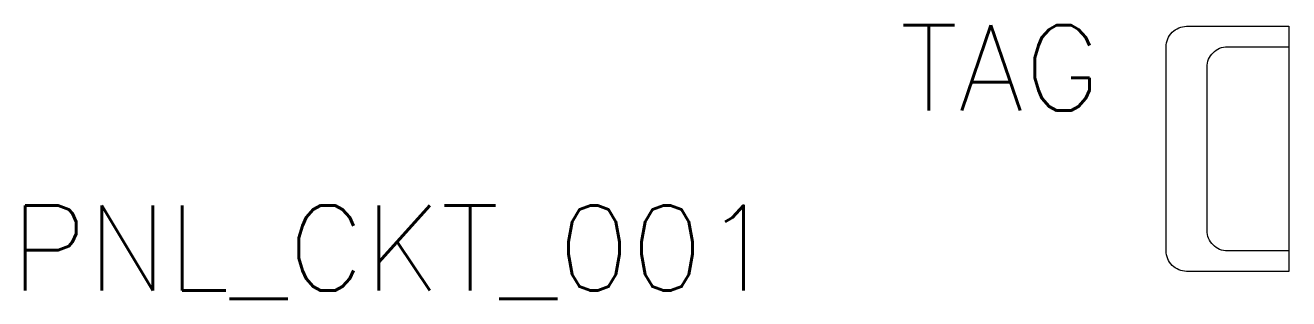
# Model space of a CAD drawing. Header units: inches. Extents: x -1.39 to 0, y -0.17 to 0.14.
import ezdxf
from ezdxf.enums import TextEntityAlignment as Align

# ---------------------------------------------------------------- set-up
doc = ezdxf.new("R2010")
doc.units = ezdxf.units.IN
doc.header["$LTSCALE"] = 0.5
doc.header["$MEASUREMENT"] = 0
doc.layers.get('0').update_dxf_attribs({"linetype": 'CONTINUOUS'})
doc.styles.get("Standard").update_dxf_attribs({"font": 'Simplex.shx'})

msp = doc.modelspace()

# ---------------------------------------------------------------- linework, layer by layer
for points in [[(-0.1125, 0.135), (0, 0.135), (0, -0.135), (-0.1125, -0.135, -0.414214), (-0.135, -0.1125), (-0.135, 0.1125, -0.414214)], [(-0.0675, 0.1125), (0, 0.1125), (0, -0.1125), (-0.0675, -0.1125, -0.414214), (-0.09, -0.09), (-0.09, 0.09, -0.414214)]]:
    msp.add_lwpolyline(points, format="xyb", close=True)

# ---------------------------------------------------------------- texts
at = {"color": 0}
msp.add_attdef('TAG', text='WP1', height=0.09375, dxfattribs=at).set_placement((-0.2076, 0.0142), align=Align.BOTTOM_RIGHT)
msp.add_attdef('PNL_CKT_001', (-1.4083, -0.1562), 'LP-XXX, CKT. XX', height=0.09375, dxfattribs=at)

doc.saveas('drawing.dxf')
